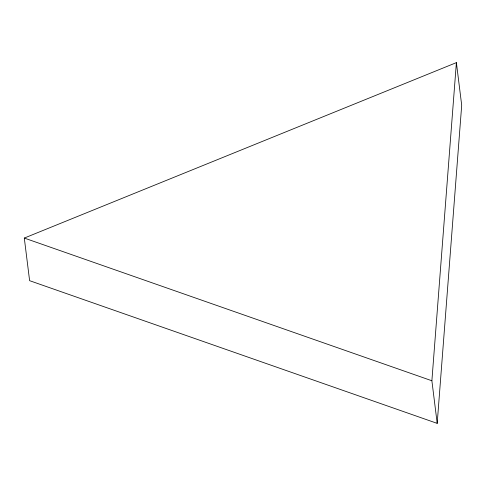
<?xml version="1.0" encoding="UTF-8"?>
<svg xmlns="http://www.w3.org/2000/svg" width="486" height="486" viewBox="0 0 486 486"><rect width="100%" height="100%" fill="white"/><g stroke="black" fill="none" stroke-linecap="round" stroke-linejoin="round"><path stroke-width="0.73" d="M437.193 423.373L431.884 380.763L456.39 62.627L24.3 238.067L29.61 280.677L437.193 423.373L461.7 105.237L456.39 62.627M24.3 238.067L431.884 380.763"/></g></svg>
